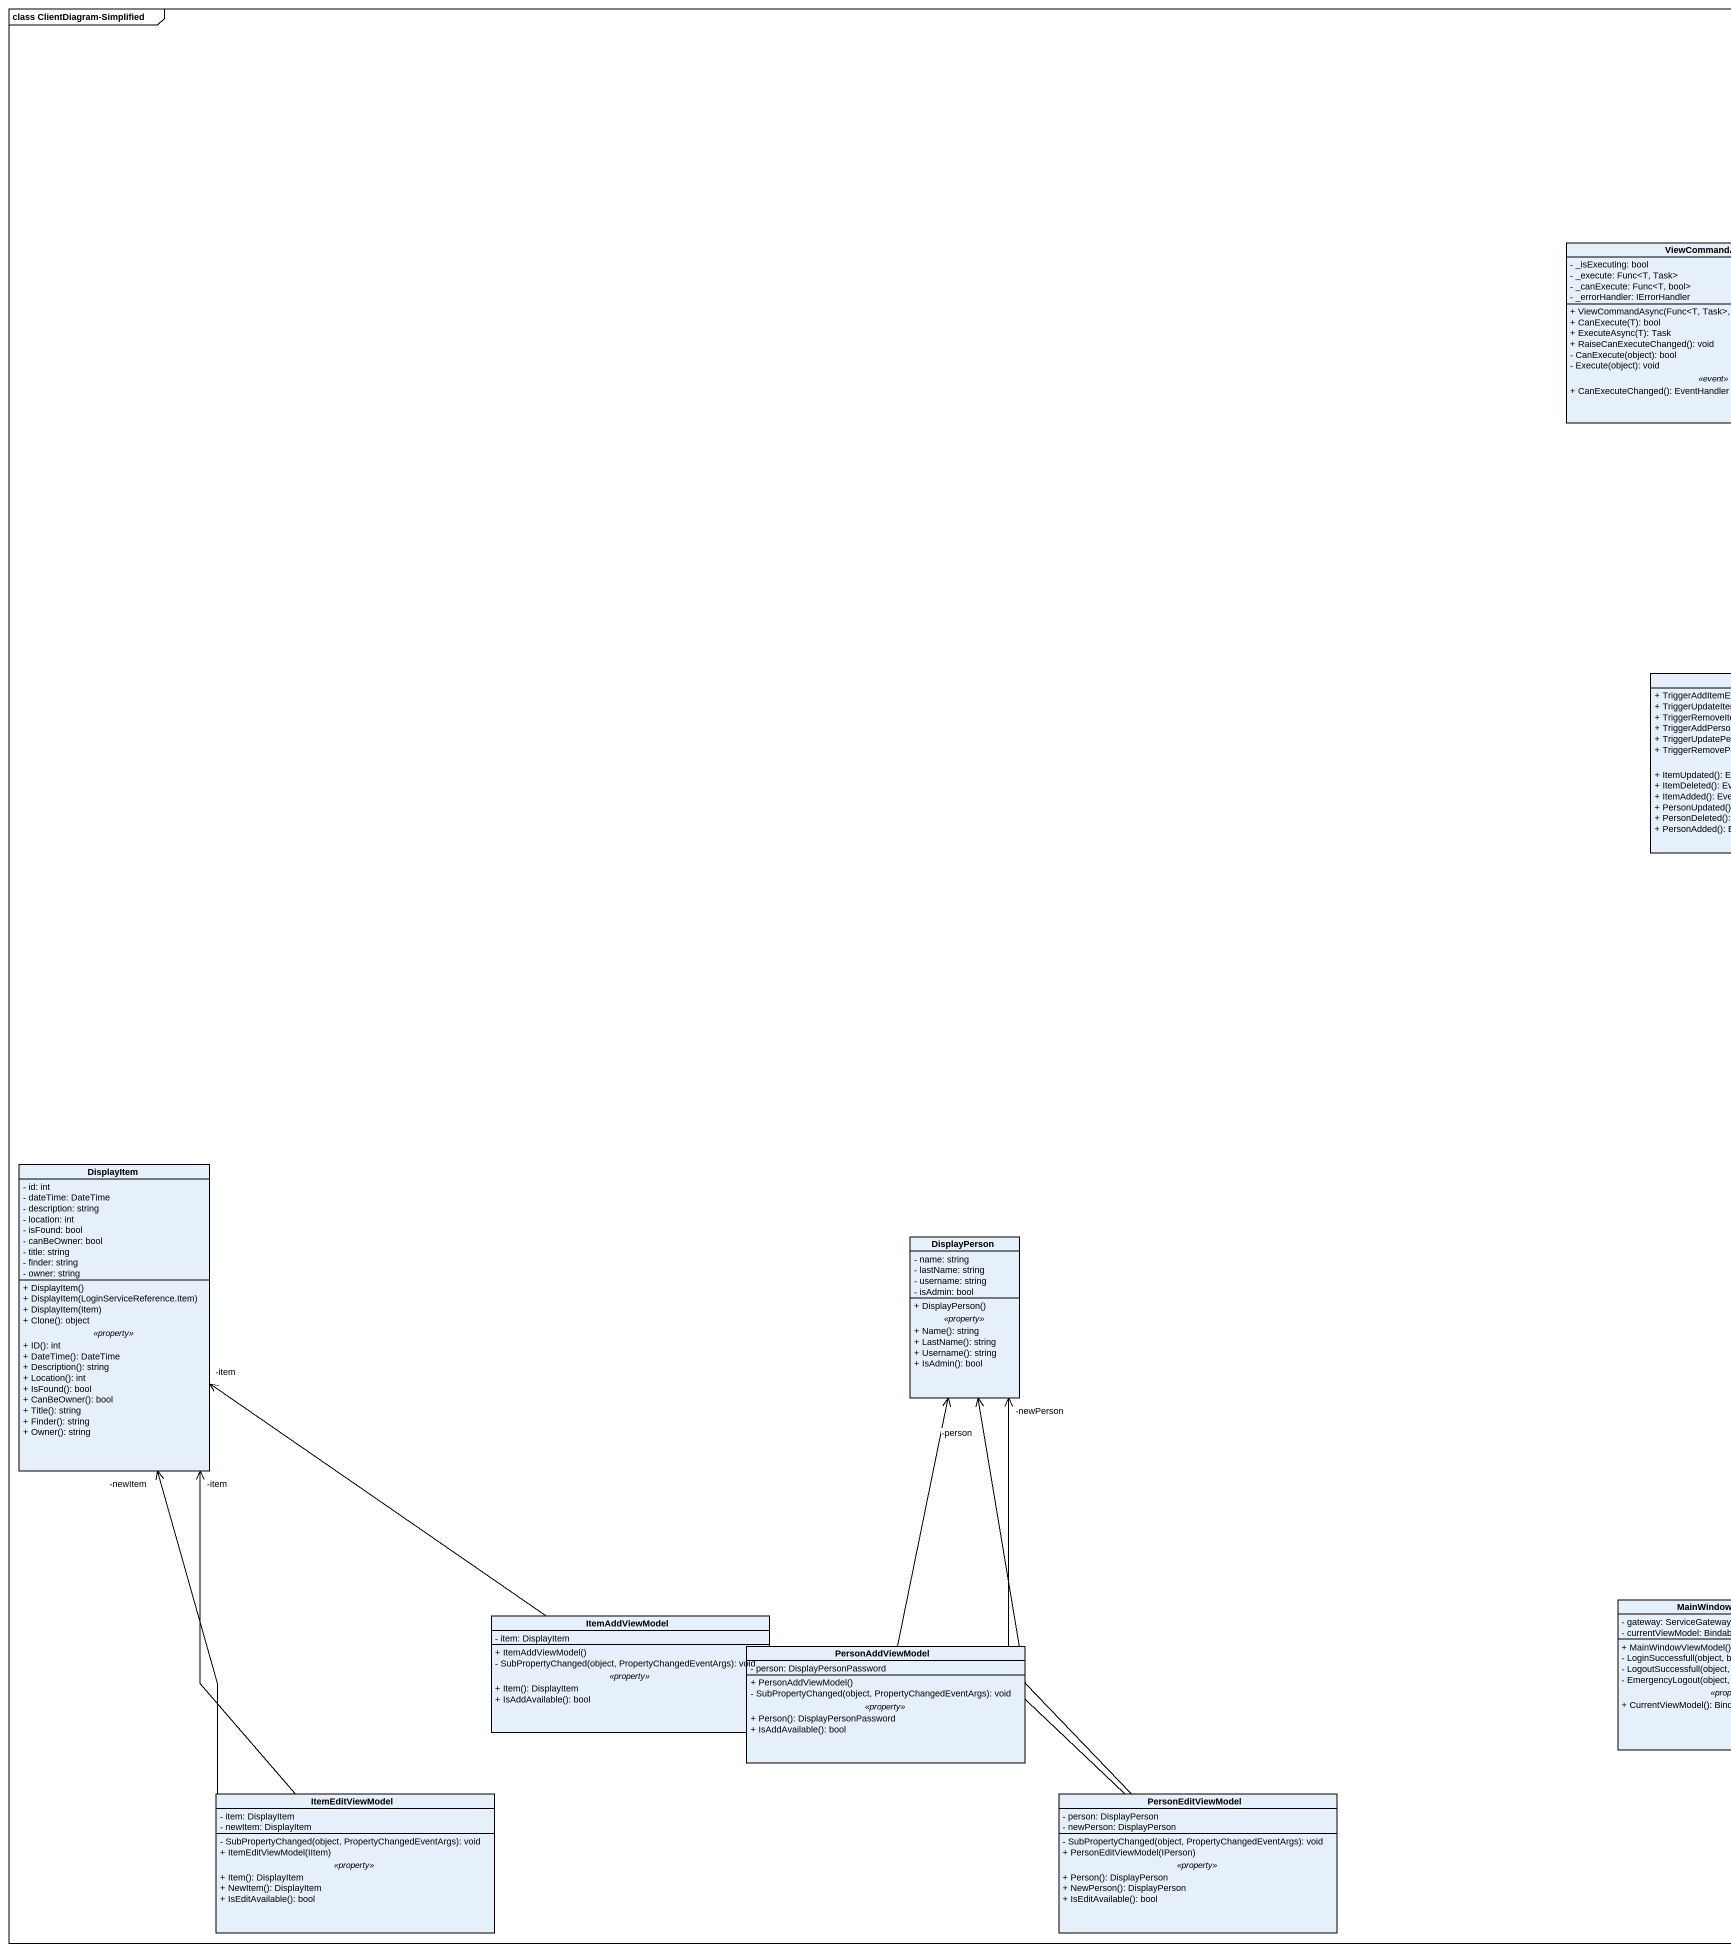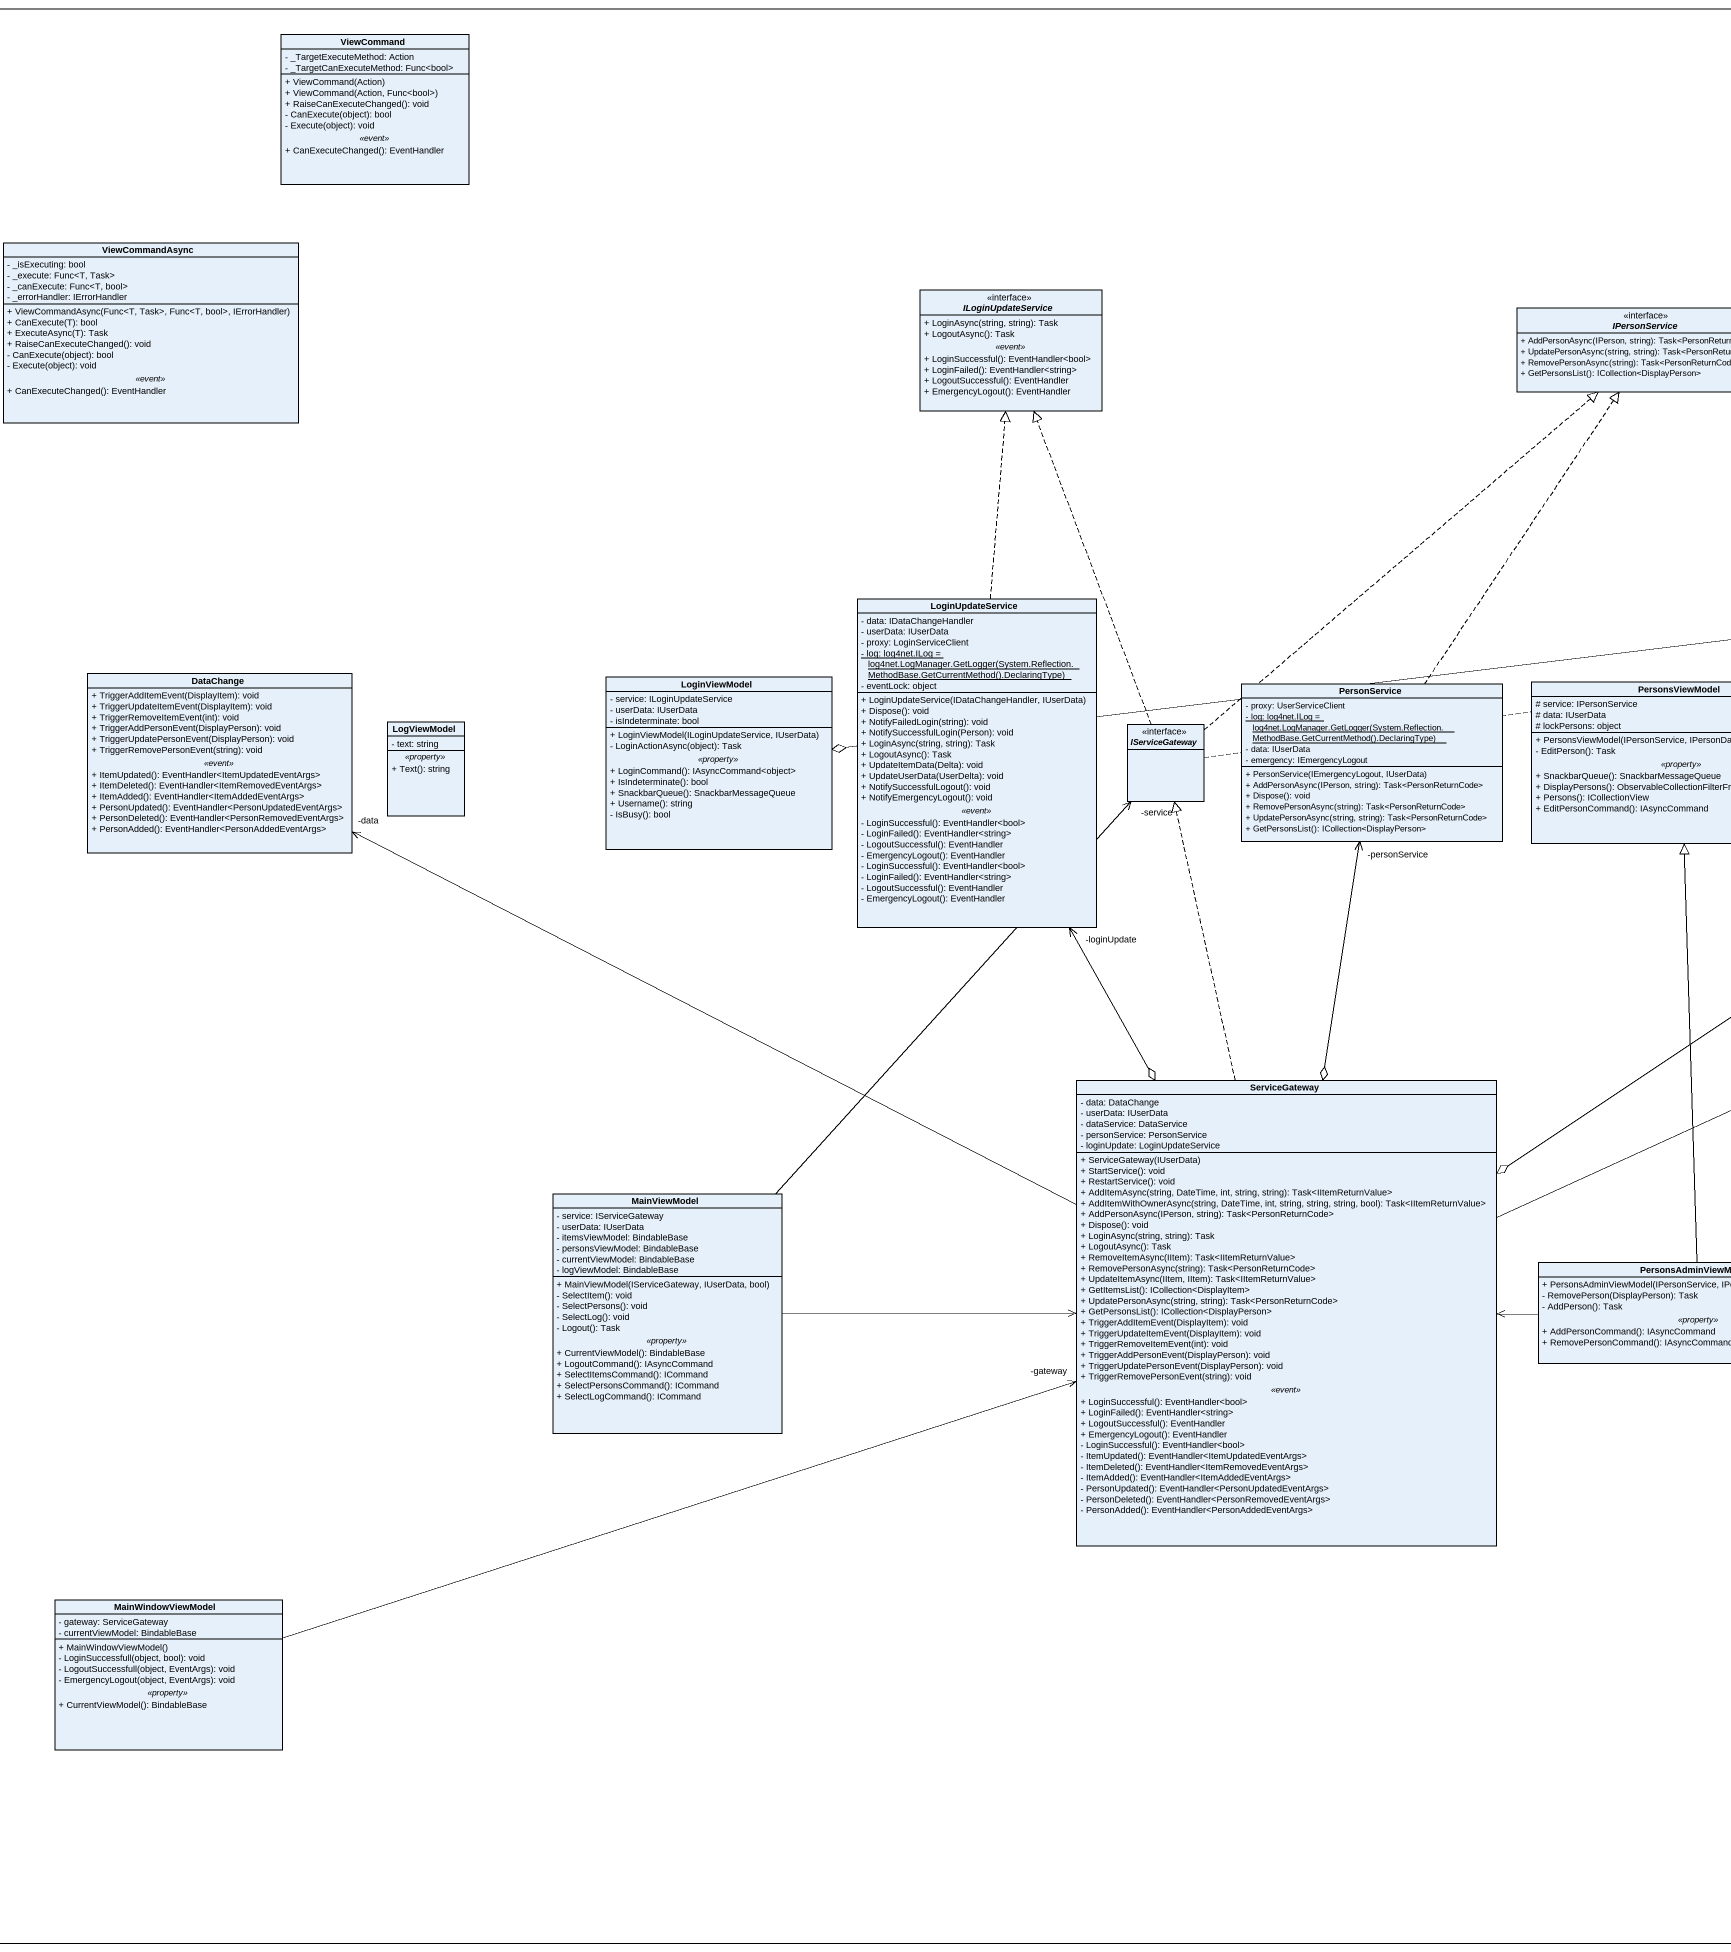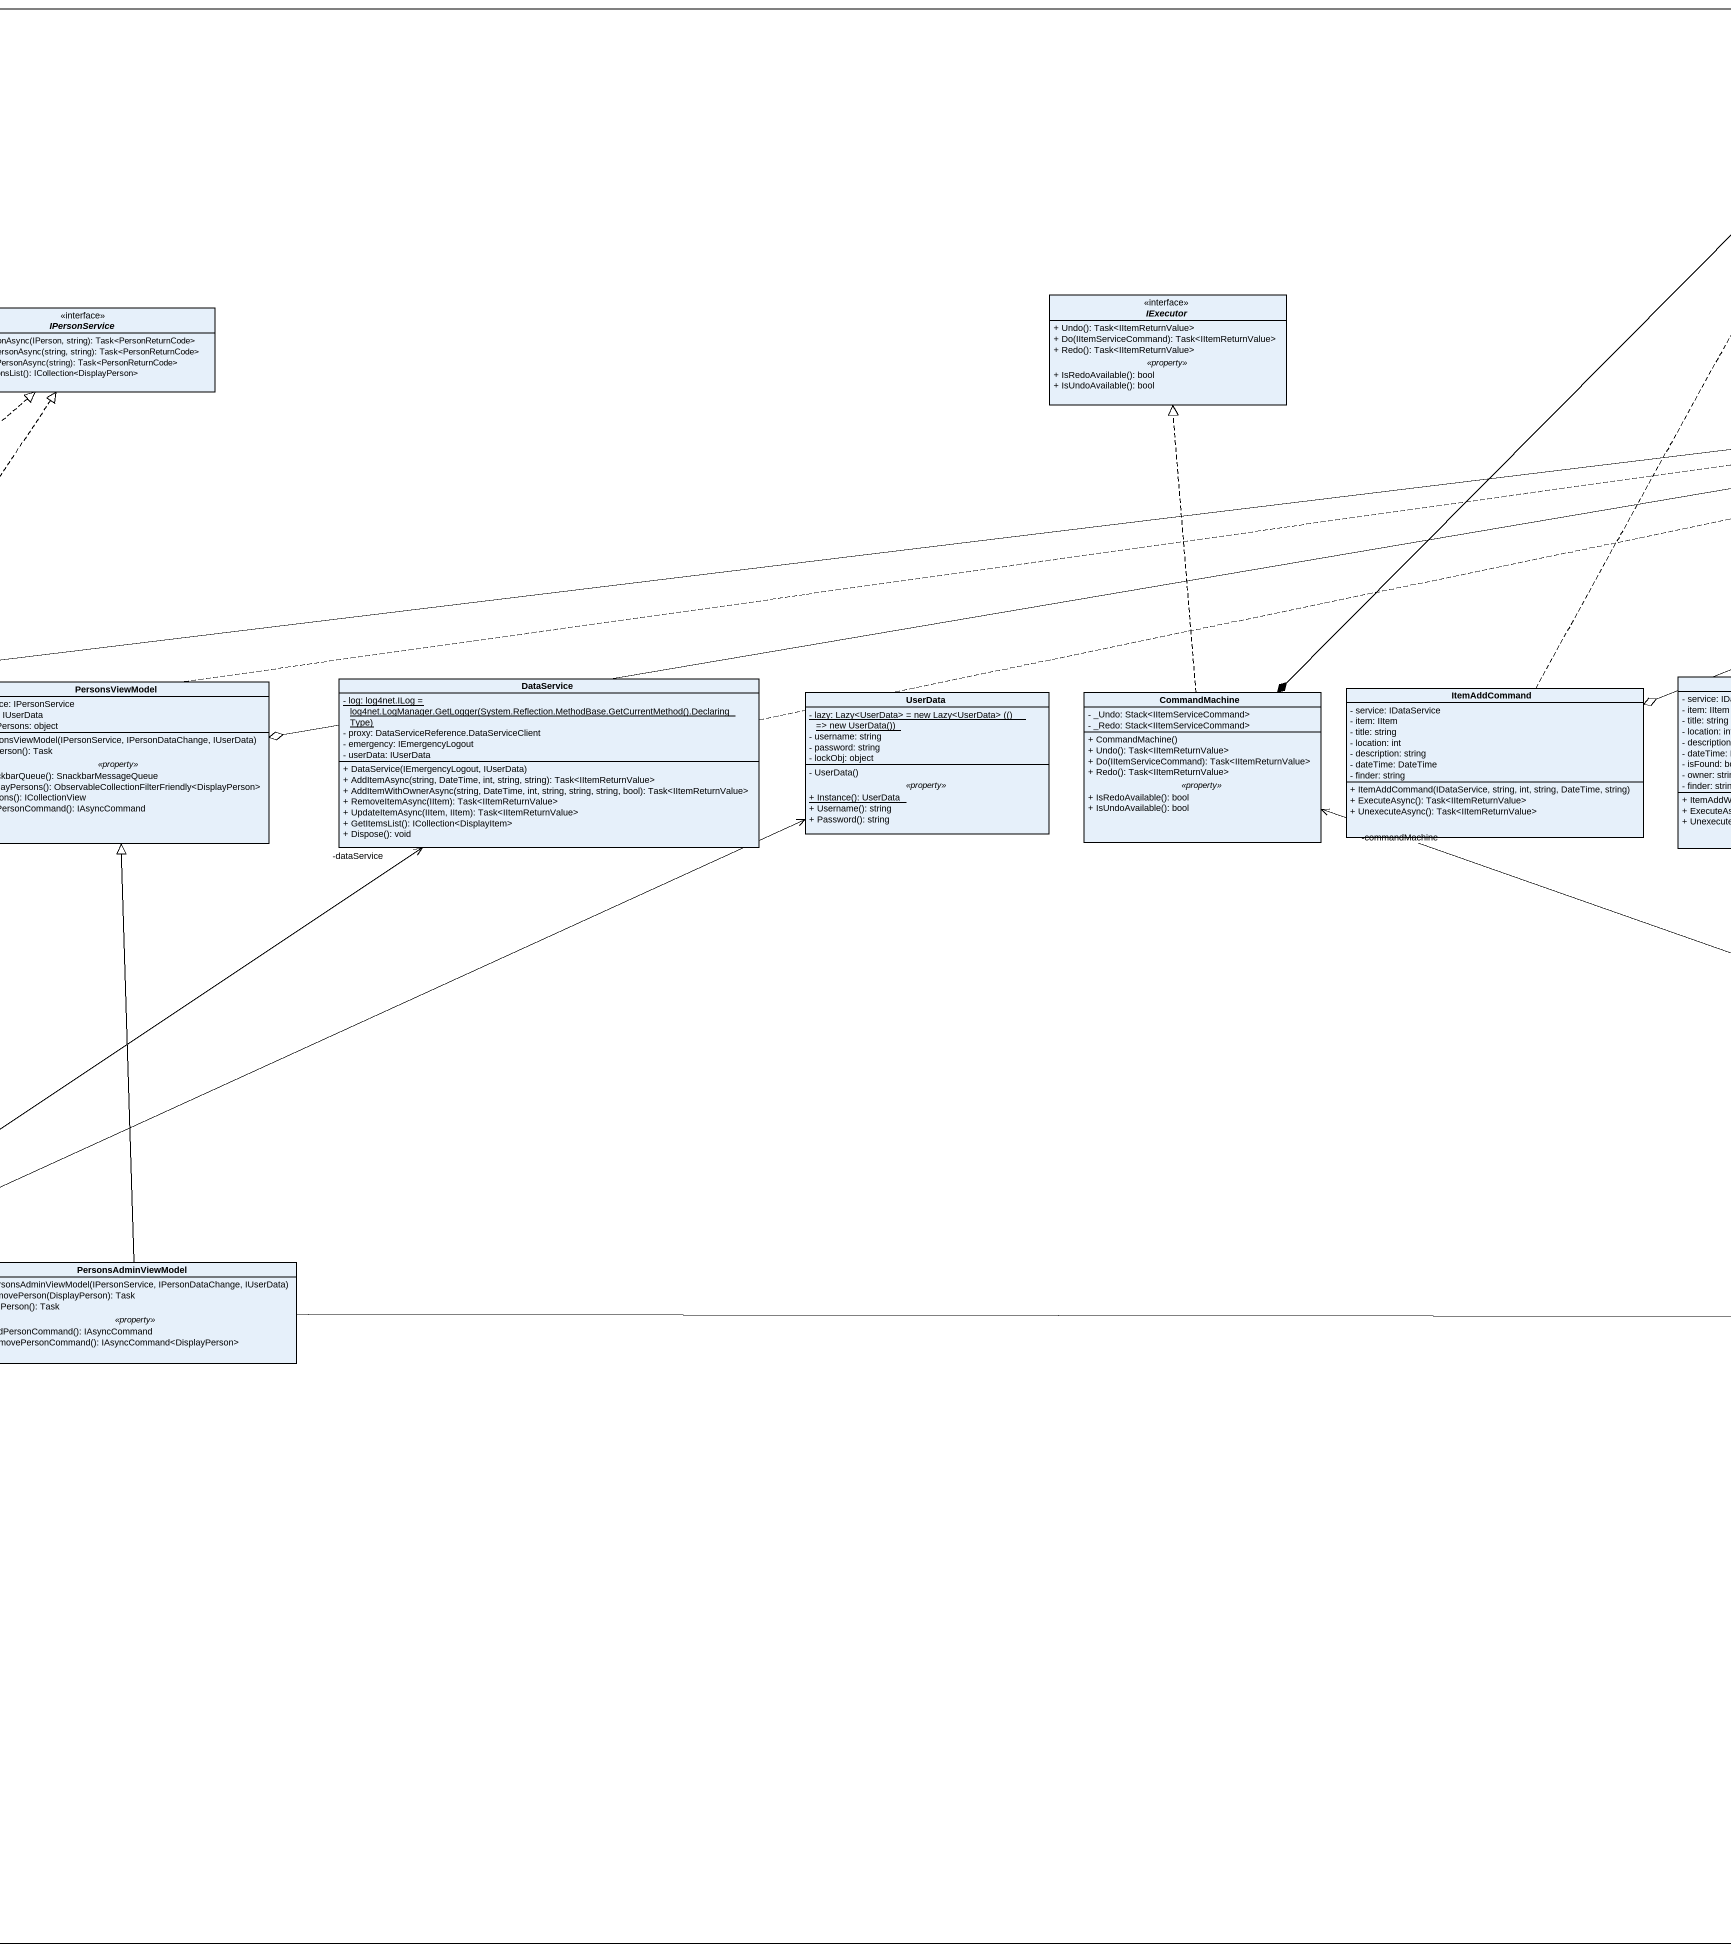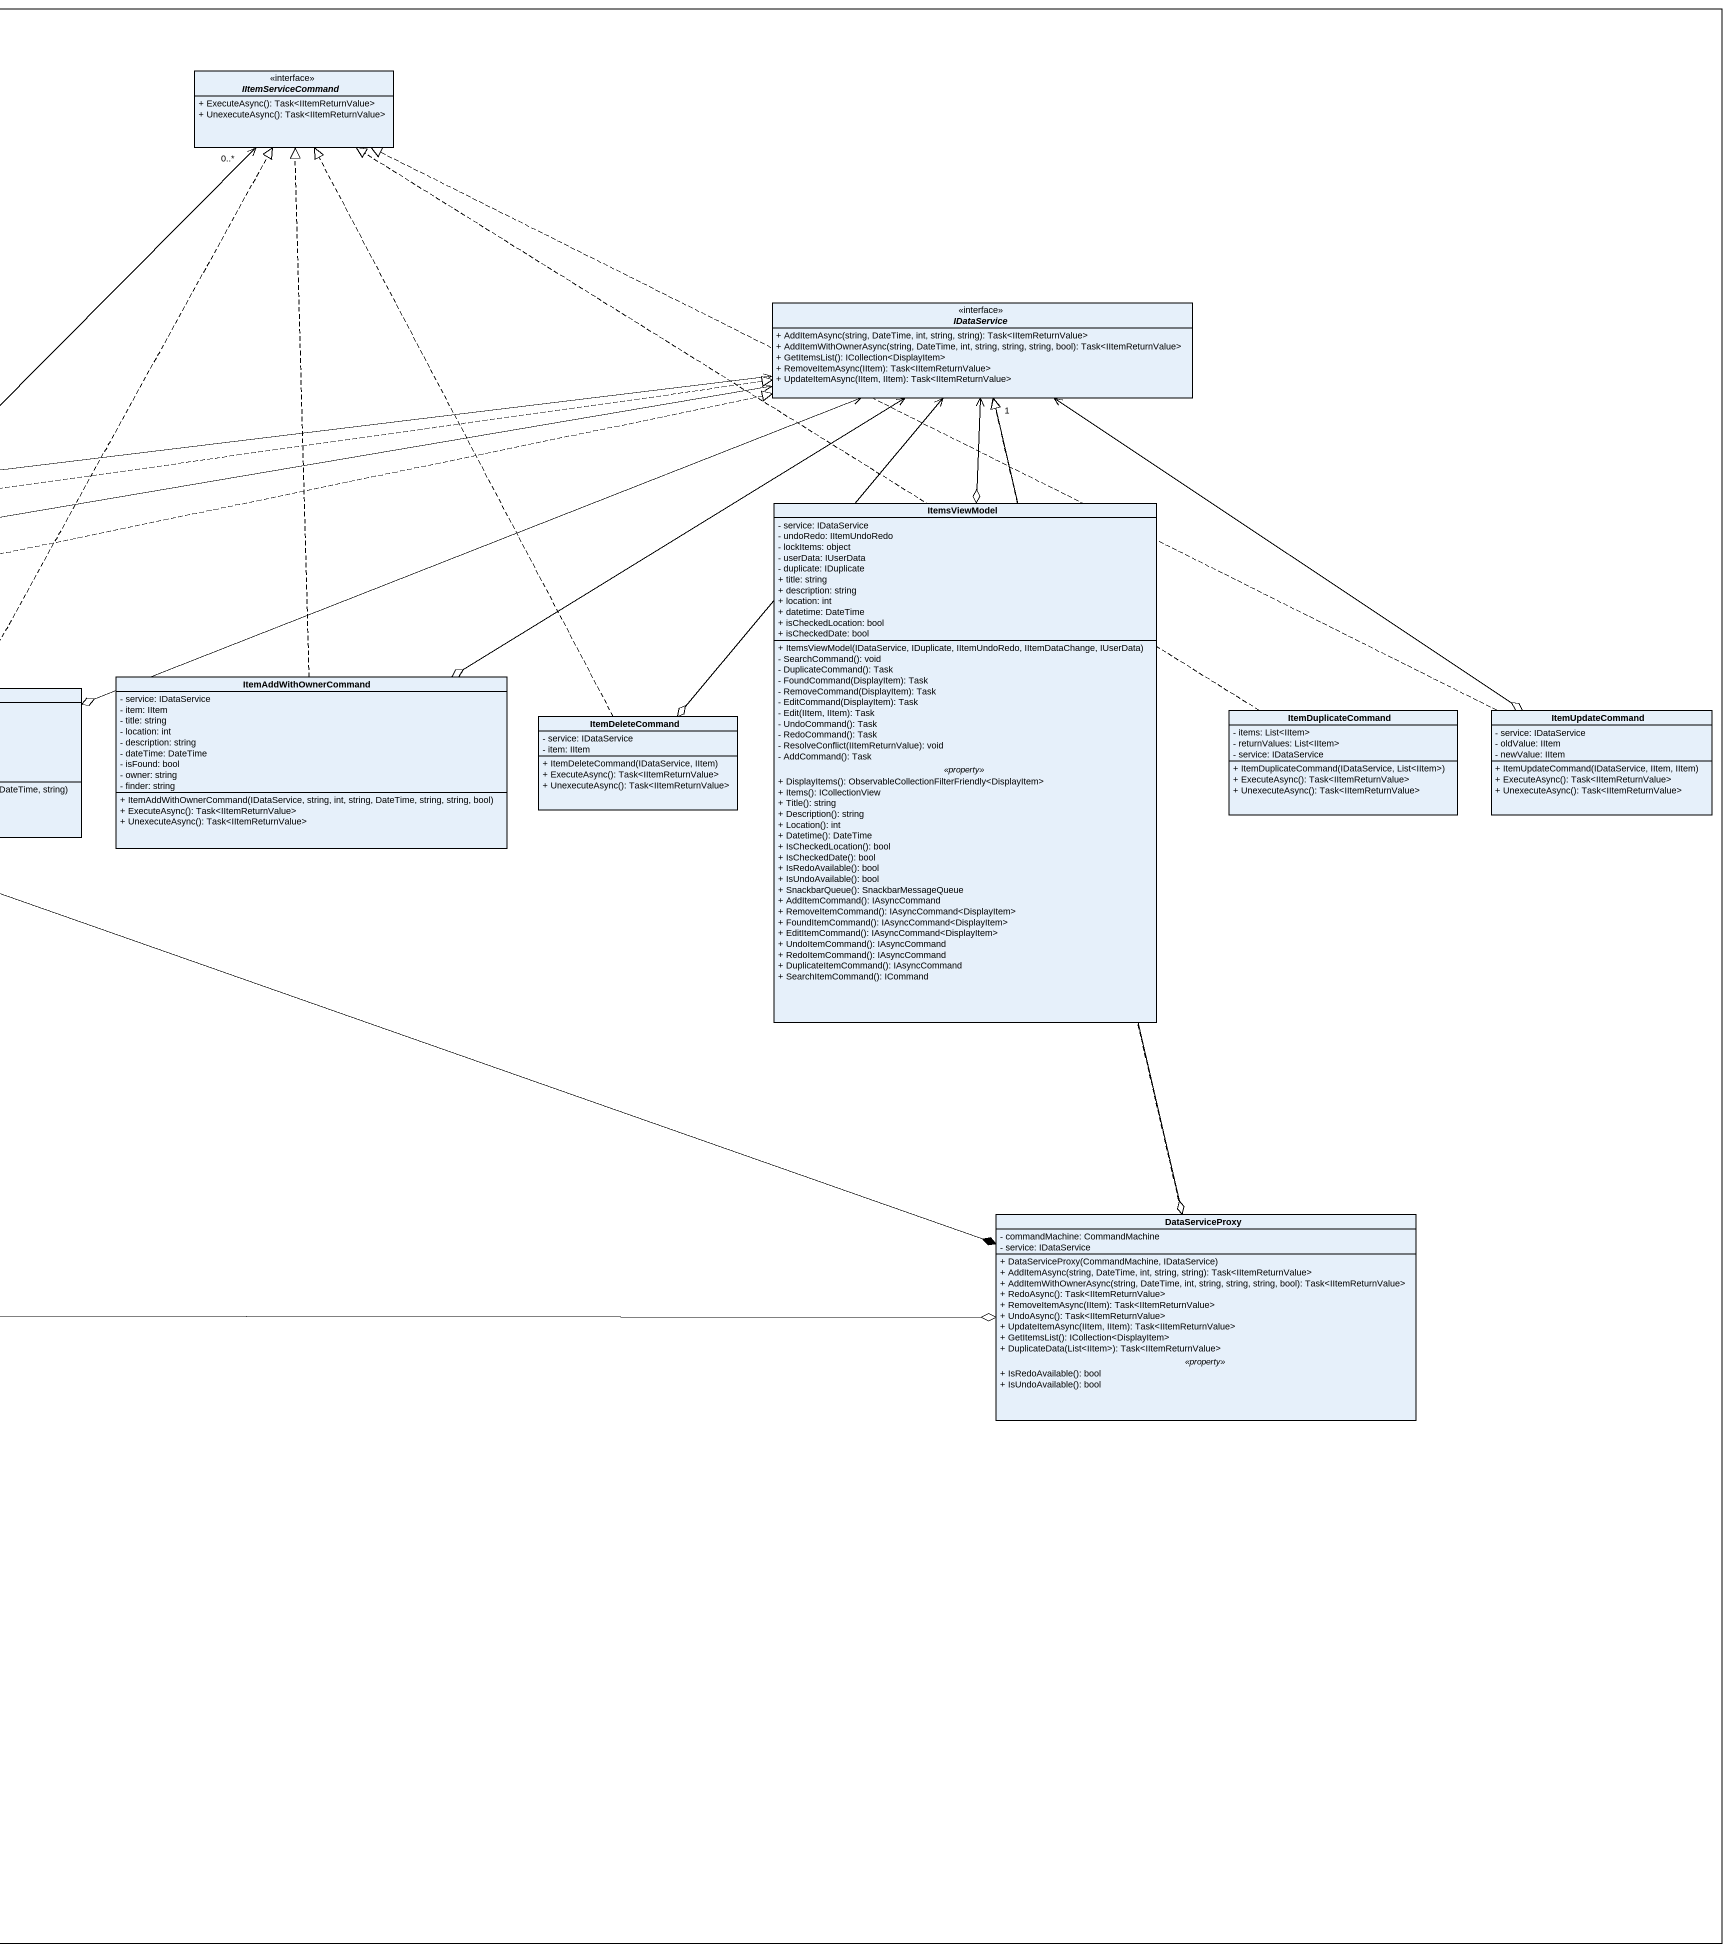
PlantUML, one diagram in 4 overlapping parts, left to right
@startuml
mainframe class ClientDiagram-Simplified
hide circle
hide empty members
skinparam classAttributeIconSize 0
class ViewCommand {
  - _TargetExecuteMethod: Action
  - _TargetCanExecuteMethod: Func<bool>
  --
  + ViewCommand(Action)
  + ViewCommand(Action, Func<bool>)
  + RaiseCanExecuteChanged(): void
  - CanExecute(object): bool
  - Execute(object): void
  .. <<event>> ..
  + CanExecuteChanged(): EventHandler
}
interface IItemServiceCommand {
  + ExecuteAsync(): Task<IItemReturnValue>
  + UnexecuteAsync(): Task<IItemReturnValue>
}
class ViewCommandAsync {
  - _isExecuting: bool
  - _execute: Func<T, Task>
  - _canExecute: Func<T, bool>
  - _errorHandler: IErrorHandler
  --
  + ViewCommandAsync(Func<T, Task>, Func<T, bool>, IErrorHandler)
  + CanExecute(T): bool
  + ExecuteAsync(T): Task
  + RaiseCanExecuteChanged(): void
  - CanExecute(object): bool
  - Execute(object): void
  .. <<event>> ..
  + CanExecuteChanged(): EventHandler
}
interface ILoginUpdateService {
  + LoginAsync(string, string): Task
  + LogoutAsync(): Task
  .. <<event>> ..
  + LoginSuccessful(): EventHandler<bool>
  + LoginFailed(): EventHandler<string>
  + LogoutSuccessful(): EventHandler
  + EmergencyLogout(): EventHandler
}
interface IPersonService {
  + AddPersonAsync(IPerson, string): Task<PersonReturnCode>
  + UpdatePersonAsync(string, string): Task<PersonReturnCode>
  + RemovePersonAsync(string): Task<PersonReturnCode>
  + GetPersonsList(): ICollection<DisplayPerson>
}
interface IExecutor {
  + Undo(): Task<IItemReturnValue>
  + Do(IItemServiceCommand): Task<IItemReturnValue>
  + Redo(): Task<IItemReturnValue>
  .. <<property>> ..
  + IsRedoAvailable(): bool
  + IsUndoAvailable(): bool
}
interface IDataService {
  + AddItemAsync(string, DateTime, int, string, string): Task<IItemReturnValue>
  + AddItemWithOwnerAsync(string, DateTime, int, string, string, string, bool): Task<IItemReturnValue>
  + GetItemsList(): ICollection<DisplayItem>
  + RemoveItemAsync(IItem): Task<IItemReturnValue>
  + UpdateItemAsync(IItem, IItem): Task<IItemReturnValue>
}
class ItemsViewModel {
  - service: IDataService
  - undoRedo: IItemUndoRedo
  - lockItems: object
  - userData: IUserData
  - duplicate: IDuplicate
  + title: string
  + description: string
  + location: int
  + datetime: DateTime
  + isCheckedLocation: bool
  + isCheckedDate: bool
  --
  + ItemsViewModel(IDataService, IDuplicate, IItemUndoRedo, IItemDataChange, IUserData)
  - SearchCommand(): void
  - DuplicateCommand(): Task
  - FoundCommand(DisplayItem): Task
  - RemoveCommand(DisplayItem): Task
  - EditCommand(DisplayItem): Task
  - Edit(IItem, IItem): Task
  - UndoCommand(): Task
  - RedoCommand(): Task
  - ResolveConflict(IItemReturnValue): void
  - AddCommand(): Task
  .. <<property>> ..
  + DisplayItems(): ObservableCollectionFilterFriendly<DisplayItem>
  + Items(): ICollectionView
  + Title(): string
  + Description(): string
  + Location(): int
  + Datetime(): DateTime
  + IsCheckedLocation(): bool
  + IsCheckedDate(): bool
  + IsRedoAvailable(): bool
  + IsUndoAvailable(): bool
  + SnackbarQueue(): SnackbarMessageQueue
  + AddItemCommand(): IAsyncCommand
  + RemoveItemCommand(): IAsyncCommand<DisplayItem>
  + FoundItemCommand(): IAsyncCommand<DisplayItem>
  + EditItemCommand(): IAsyncCommand<DisplayItem>
  + UndoItemCommand(): IAsyncCommand
  + RedoItemCommand(): IAsyncCommand
  + DuplicateItemCommand(): IAsyncCommand
  + SearchItemCommand(): ICommand
}
class LoginUpdateService {
  - data: IDataChangeHandler
  - userData: IUserData
  - proxy: LoginServiceClient
  {static} {field} - log: log4net.ILog = log4net.LogManager.GetLogger(System.Reflection.MethodBase.GetCurrentMethod().DeclaringType)
  - eventLock: object
  --
  + LoginUpdateService(IDataChangeHandler, IUserData)
  + Dispose(): void
  + NotifyFailedLogin(string): void
  + NotifySuccessfulLogin(Person): void
  + LoginAsync(string, string): Task
  + LogoutAsync(): Task
  + UpdateItemData(Delta): void
  + UpdateUserData(UserDelta): void
  + NotifySuccessfulLogout(): void
  + NotifyEmergencyLogout(): void
  .. <<event>> ..
  - LoginSuccessful(): EventHandler<bool>
  - LoginFailed(): EventHandler<string>
  - LogoutSuccessful(): EventHandler
  - EmergencyLogout(): EventHandler
  - LoginSuccessful(): EventHandler<bool>
  - LoginFailed(): EventHandler<string>
  - LogoutSuccessful(): EventHandler
  - EmergencyLogout(): EventHandler
}
class DataChange {
  + TriggerAddItemEvent(DisplayItem): void
  + TriggerUpdateItemEvent(DisplayItem): void
  + TriggerRemoveItemEvent(int): void
  + TriggerAddPersonEvent(DisplayPerson): void
  + TriggerUpdatePersonEvent(DisplayPerson): void
  + TriggerRemovePersonEvent(string): void
  .. <<event>> ..
  + ItemUpdated(): EventHandler<ItemUpdatedEventArgs>
  + ItemDeleted(): EventHandler<ItemRemovedEventArgs>
  + ItemAdded(): EventHandler<ItemAddedEventArgs>
  + PersonUpdated(): EventHandler<PersonUpdatedEventArgs>
  + PersonDeleted(): EventHandler<PersonRemovedEventArgs>
  + PersonAdded(): EventHandler<PersonAddedEventArgs>
}
class LoginViewModel {
  - service: ILoginUpdateService
  - userData: IUserData
  - isIndeterminate: bool
  --
  + LoginViewModel(ILoginUpdateService, IUserData)
  - LoginActionAsync(object): Task
  .. <<property>> ..
  + LoginCommand(): IAsyncCommand<object>
  + IsIndeterminate(): bool
  + SnackbarQueue(): SnackbarMessageQueue
  + Username(): string
  - IsBusy(): bool
}
class PersonService {
  - proxy: UserServiceClient
  {static} {field} - log: log4net.ILog = log4net.LogManager.GetLogger(System.Reflection.MethodBase.GetCurrentMethod().DeclaringType)
  - data: IUserData
  - emergency: IEmergencyLogout
  + PersonService(IEmergencyLogout, IUserData)
  + AddPersonAsync(IPerson, string): Task<PersonReturnCode>
  + Dispose(): void
  + RemovePersonAsync(string): Task<PersonReturnCode>
  + UpdatePersonAsync(string, string): Task<PersonReturnCode>
  + GetPersonsList(): ICollection<DisplayPerson>
}
class PersonsViewModel {
  # service: IPersonService
  # data: IUserData
  # lockPersons: object
  --
  + PersonsViewModel(IPersonService, IPersonDataChange, IUserData)
  - EditPerson(): Task
  .. <<property>> ..
  + SnackbarQueue(): SnackbarMessageQueue
  + DisplayPersons(): ObservableCollectionFilterFriendly<DisplayPerson>
  + Persons(): ICollectionView
  + EditPersonCommand(): IAsyncCommand
}
class DataService {
  {static} {field} - log: log4net.ILog = log4net.LogManager.GetLogger(System.Reflection.MethodBase.GetCurrentMethod().DeclaringType)
  - proxy: DataServiceReference.DataServiceClient
  - emergency: IEmergencyLogout
  - userData: IUserData
  + DataService(IEmergencyLogout, IUserData)
  + AddItemAsync(string, DateTime, int, string, string): Task<IItemReturnValue>
  + AddItemWithOwnerAsync(string, DateTime, int, string, string, string, bool): Task<IItemReturnValue>
  + RemoveItemAsync(IItem): Task<IItemReturnValue>
  + UpdateItemAsync(IItem, IItem): Task<IItemReturnValue>
  + GetItemsList(): ICollection<DisplayItem>
  + Dispose(): void
}
class UserData {
  {static} {field} - lazy: Lazy<UserData> = new Lazy<UserData> (() => new UserData())
  - username: string
  - password: string
  - lockObj: object
  --
  - UserData()
  .. <<property>> ..
  {static} + Instance(): UserData
  + Username(): string
  + Password(): string
}
class CommandMachine {
  - _Undo: Stack<IItemServiceCommand>
  - _Redo: Stack<IItemServiceCommand>
  --
  + CommandMachine()
  + Undo(): Task<IItemReturnValue>
  + Do(IItemServiceCommand): Task<IItemReturnValue>
  + Redo(): Task<IItemReturnValue>
  .. <<property>> ..
  + IsRedoAvailable(): bool
  + IsUndoAvailable(): bool
}
class ItemAddCommand {
  - service: IDataService
  - item: IItem
  - title: string
  - location: int
  - description: string
  - dateTime: DateTime
  - finder: string
  + ItemAddCommand(IDataService, string, int, string, DateTime, string)
  + ExecuteAsync(): Task<IItemReturnValue>
  + UnexecuteAsync(): Task<IItemReturnValue>
}
class ItemAddWithOwnerCommand {
  - service: IDataService
  - item: IItem
  - title: string
  - location: int
  - description: string
  - dateTime: DateTime
  - isFound: bool
  - owner: string
  - finder: string
  + ItemAddWithOwnerCommand(IDataService, string, int, string, DateTime, string, string, bool)
  + ExecuteAsync(): Task<IItemReturnValue>
  + UnexecuteAsync(): Task<IItemReturnValue>
}
class ItemDuplicateCommand {
  - items: List<IItem>
  - returnValues: List<IItem>
  - service: IDataService
  + ItemDuplicateCommand(IDataService, List<IItem>)
  + ExecuteAsync(): Task<IItemReturnValue>
  + UnexecuteAsync(): Task<IItemReturnValue>
}
class ItemUpdateCommand {
  - service: IDataService
  - oldValue: IItem
  - newValue: IItem
  + ItemUpdateCommand(IDataService, IItem, IItem)
  + ExecuteAsync(): Task<IItemReturnValue>
  + UnexecuteAsync(): Task<IItemReturnValue>
}
class LogViewModel {
  - text: string
  .. <<property>> ..
  + Text(): string
}
interface IServiceGateway
class ItemDeleteCommand {
  - service: IDataService
  - item: IItem
  + ItemDeleteCommand(IDataService, IItem)
  + ExecuteAsync(): Task<IItemReturnValue>
  + UnexecuteAsync(): Task<IItemReturnValue>
}
class ServiceGateway {
  - data: DataChange
  - userData: IUserData
  - dataService: DataService
  - personService: PersonService
  - loginUpdate: LoginUpdateService
  --
  + ServiceGateway(IUserData)
  + StartService(): void
  + RestartService(): void
  + AddItemAsync(string, DateTime, int, string, string): Task<IItemReturnValue>
  + AddItemWithOwnerAsync(string, DateTime, int, string, string, string, bool): Task<IItemReturnValue>
  + AddPersonAsync(IPerson, string): Task<PersonReturnCode>
  + Dispose(): void
  + LoginAsync(string, string): Task
  + LogoutAsync(): Task
  + RemoveItemAsync(IItem): Task<IItemReturnValue>
  + RemovePersonAsync(string): Task<PersonReturnCode>
  + UpdateItemAsync(IItem, IItem): Task<IItemReturnValue>
  + GetItemsList(): ICollection<DisplayItem>
  + UpdatePersonAsync(string, string): Task<PersonReturnCode>
  + GetPersonsList(): ICollection<DisplayPerson>
  + TriggerAddItemEvent(DisplayItem): void
  + TriggerUpdateItemEvent(DisplayItem): void
  + TriggerRemoveItemEvent(int): void
  + TriggerAddPersonEvent(DisplayPerson): void
  + TriggerUpdatePersonEvent(DisplayPerson): void
  + TriggerRemovePersonEvent(string): void
  .. <<event>> ..
  + LoginSuccessful(): EventHandler<bool>
  + LoginFailed(): EventHandler<string>
  + LogoutSuccessful(): EventHandler
  + EmergencyLogout(): EventHandler
  - LoginSuccessful(): EventHandler<bool>
  - ItemUpdated(): EventHandler<ItemUpdatedEventArgs>
  - ItemDeleted(): EventHandler<ItemRemovedEventArgs>
  - ItemAdded(): EventHandler<ItemAddedEventArgs>
  - PersonUpdated(): EventHandler<PersonUpdatedEventArgs>
  - PersonDeleted(): EventHandler<PersonRemovedEventArgs>
  - PersonAdded(): EventHandler<PersonAddedEventArgs>
}
class DisplayItem {
  - id: int
  - dateTime: DateTime
  - description: string
  - location: int
  - isFound: bool
  - canBeOwner: bool
  - title: string
  - finder: string
  - owner: string
  --
  + DisplayItem()
  + DisplayItem(LoginServiceReference.Item)
  + DisplayItem(Item)
  + Clone(): object
  .. <<property>> ..
  + ID(): int
  + DateTime(): DateTime
  + Description(): string
  + Location(): int
  + IsFound(): bool
  + CanBeOwner(): bool
  + Title(): string
  + Finder(): string
  + Owner(): string
}
class MainViewModel {
  - service: IServiceGateway
  - userData: IUserData
  - itemsViewModel: BindableBase
  - personsViewModel: BindableBase
  - currentViewModel: BindableBase
  - logViewModel: BindableBase
  --
  + MainViewModel(IServiceGateway, IUserData, bool)
  - SelectItem(): void
  - SelectPersons(): void
  - SelectLog(): void
  - Logout(): Task
  .. <<property>> ..
  + CurrentViewModel(): BindableBase
  + LogoutCommand(): IAsyncCommand
  + SelectItemsCommand(): ICommand
  + SelectPersonsCommand(): ICommand
  + SelectLogCommand(): ICommand
}
class DataServiceProxy {
  - commandMachine: CommandMachine
  - service: IDataService
  --
  + DataServiceProxy(CommandMachine, IDataService)
  + AddItemAsync(string, DateTime, int, string, string): Task<IItemReturnValue>
  + AddItemWithOwnerAsync(string, DateTime, int, string, string, string, bool): Task<IItemReturnValue>
  + RedoAsync(): Task<IItemReturnValue>
  + RemoveItemAsync(IItem): Task<IItemReturnValue>
  + UndoAsync(): Task<IItemReturnValue>
  + UpdateItemAsync(IItem, IItem): Task<IItemReturnValue>
  + GetItemsList(): ICollection<DisplayItem>
  + DuplicateData(List<IItem>): Task<IItemReturnValue>
  .. <<property>> ..
  + IsRedoAvailable(): bool
  + IsUndoAvailable(): bool
}
class DisplayPerson {
  - name: string
  - lastName: string
  - username: string
  - isAdmin: bool
  --
  + DisplayPerson()
  .. <<property>> ..
  + Name(): string
  + LastName(): string
  + Username(): string
  + IsAdmin(): bool
}
class PersonsAdminViewModel {
  + PersonsAdminViewModel(IPersonService, IPersonDataChange, IUserData)
  - RemovePerson(DisplayPerson): Task
  - AddPerson(): Task
  .. <<property>> ..
  + AddPersonCommand(): IAsyncCommand
  + RemovePersonCommand(): IAsyncCommand<DisplayPerson>
}
class MainWindowViewModel {
  - gateway: ServiceGateway
  - currentViewModel: BindableBase
  --
  + MainWindowViewModel()
  - LoginSuccessfull(object, bool): void
  - LogoutSuccessfull(object, EventArgs): void
  - EmergencyLogout(object, EventArgs): void
  .. <<property>> ..
  + CurrentViewModel(): BindableBase
}
class ItemAddViewModel {
  - item: DisplayItem
  --
  + ItemAddViewModel()
  - SubPropertyChanged(object, PropertyChangedEventArgs): void
  .. <<property>> ..
  + Item(): DisplayItem
  + IsAddAvailable(): bool
}
class PersonAddViewModel {
  - person: DisplayPersonPassword
  --
  + PersonAddViewModel()
  - SubPropertyChanged(object, PropertyChangedEventArgs): void
  .. <<property>> ..
  + Person(): DisplayPersonPassword
  + IsAddAvailable(): bool
}
class ItemEditViewModel {
  - item: DisplayItem
  - newItem: DisplayItem
  --
  - SubPropertyChanged(object, PropertyChangedEventArgs): void
  + ItemEditViewModel(IItem)
  .. <<property>> ..
  + Item(): DisplayItem
  + NewItem(): DisplayItem
  + IsEditAvailable(): bool
}
class PersonEditViewModel {
  - person: DisplayPerson
  - newPerson: DisplayPerson
  --
  - SubPropertyChanged(object, PropertyChangedEventArgs): void
  + PersonEditViewModel(IPerson)
  .. <<property>> ..
  + Person(): DisplayPerson
  + NewPerson(): DisplayPerson
  + IsEditAvailable(): bool
}
IItemServiceCommand "0..*" <--* CommandMachine
IDataService <--o ItemsViewModel
IDataService <-left-o LoginViewModel
IDataService <-left-o PersonsViewModel
IDataService <-left-o ItemAddCommand
IDataService <--o ItemAddWithOwnerCommand
IDataService <--o ItemUpdateCommand
IDataService <--o ItemDeleteCommand
IDataService "1" <--o DataServiceProxy
LoginUpdateService .up.|> ILoginUpdateService
PersonService .up.|> IPersonService
DataService .right.|> IDataService
CommandMachine .up.|> IExecutor
ItemAddCommand .up.|> IItemServiceCommand
ItemAddWithOwnerCommand .up.|> IItemServiceCommand
ItemDuplicateCommand .up.|> IItemServiceCommand
ItemUpdateCommand .left.|> IItemServiceCommand
IServiceGateway .up.|> ILoginUpdateService
IServiceGateway .up.|> IPersonService
IServiceGateway .right.|> IDataService
ItemDeleteCommand .up.|> IItemServiceCommand
ServiceGateway o-up-> "-loginUpdate" LoginUpdateService
ServiceGateway -left-> "-data" DataChange
ServiceGateway o-up-> "-personService" PersonService
ServiceGateway o-up-> "-dataService" DataService
ServiceGateway -right-> UserData
ServiceGateway .up.|> IServiceGateway
ServiceGateway <-right-o DataServiceProxy
MainViewModel -up-> "-service" IServiceGateway
MainViewModel -right-> ServiceGateway
DataServiceProxy .up.|> IDataService
DataServiceProxy *-left-> "-commandMachine" CommandMachine
PersonsAdminViewModel -up-|> PersonsViewModel
MainWindowViewModel -right-> "-gateway" ServiceGateway
ItemAddViewModel -up-> "-item" DisplayItem
PersonAddViewModel -up-> DisplayPerson
ItemEditViewModel -up-> "-item" DisplayItem
ItemEditViewModel -up-> "-newItem" DisplayItem
PersonEditViewModel -up-> "-newPerson" DisplayPerson
PersonEditViewModel -up-> "-person" DisplayPerson
@enduml
